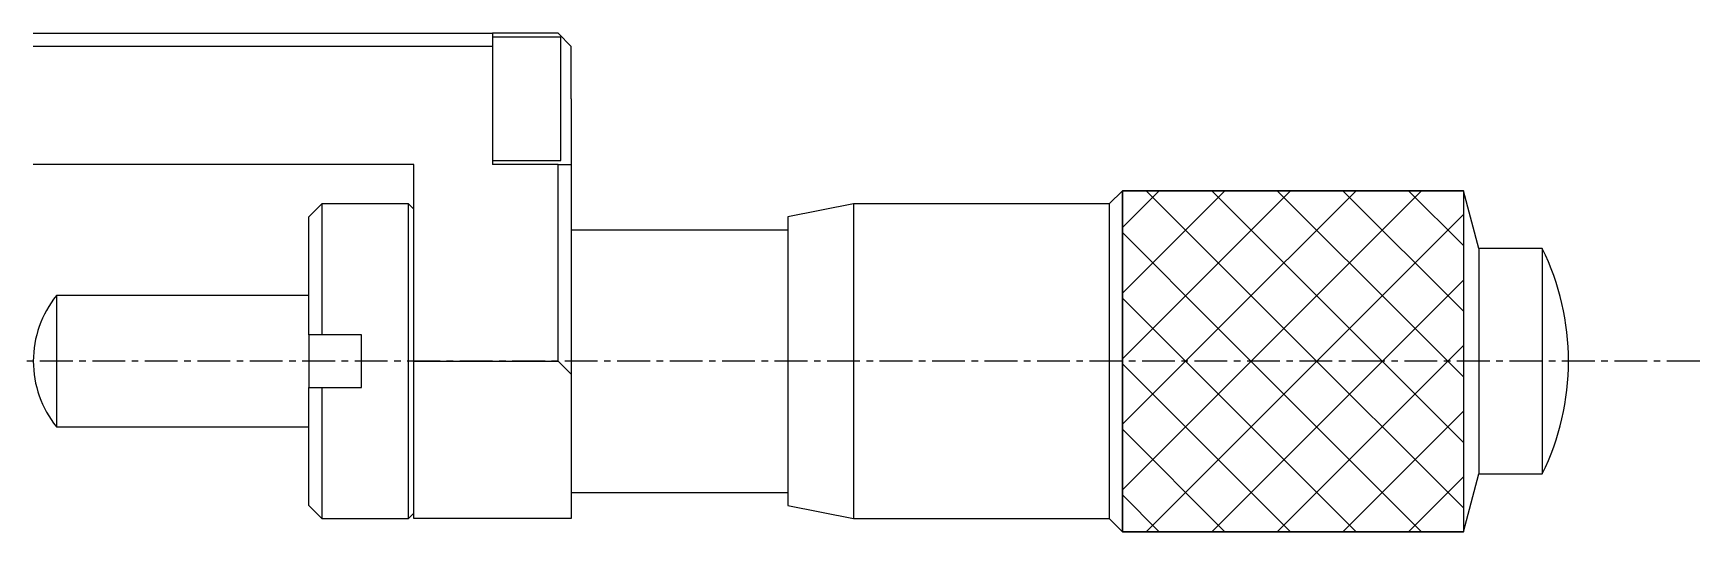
# Model space of a CAD drawing. Extents: x 10 to 366, y 10 to 236.
# Drawn here: x 147.8 to 211.3, y 216.2 to 235.2 of the extents above; entities that cross this region are included whole.
import ezdxf

# ---------------------------------------------------------------- set-up
doc = ezdxf.new("R2010")
doc.units = 0
doc.linetypes.add('CENTER', pattern=[2, 1.25, -0.25, 0.25, -0.25])
doc.layers.get('0').update_dxf_attribs({"linetype": 'CONTINUOUS'})
doc.layers.add('CENTER', color=1, linetype='CENTER')

msp = doc.modelspace()

# ---------------------------------------------------------------- linework, layer by layer
at = {"color": 7, "linetype": 'CONTINUOUS'}
for p, q in [((147.844926, 235.249999), (165.344926, 235.249999)), ((165.344926, 235.249999), (165.344926, 234.749999)), ((167.844926, 235.249999), (165.344926, 235.249999)), ((167.944926, 235.1), (165.344926, 235.1)), ((168.344926, 234.749999), (167.844926, 235.249999)), ((167.944926, 232.75), (167.944926, 235.1)), ((165.344926, 234.749999), (147.844926, 234.749999)), ((165.344926, 234.749999), (165.344926, 230.25)), ((168.344926, 232.75), (168.344926, 234.749999)), ((167.944926, 230.4), (167.944926, 232.75)), ((168.344926, 232.75), (168.344926, 230.25)), ((162.344926, 230.25), (147.844926, 230.25)), ((162.344926, 222.750002), (162.344926, 230.25)), ((165.344926, 230.4), (167.944926, 230.4)), ((167.844926, 230.25), (165.344926, 230.25)), ((167.844926, 222.75), (167.844926, 230.25)), ((167.844926, 230.25), (168.344926, 230.25)), ((168.344926, 230.25), (168.344926, 222.25)), ((189.344932, 229.249999), (188.84493, 228.749996)), ((189.344932, 229.249999), (202.344933, 229.249999)), ((189.344932, 216.25), (189.344932, 229.249999)), ((202.934421, 227.049999), (202.344933, 229.249999)), ((202.344933, 229.249999), (202.344933, 216.250001)), ((158.844926, 228.749999), (158.344926, 228.249999)), ((158.844926, 228.749999), (158.844926, 223.749999)), ((162.144926, 228.749999), (158.844926, 228.749999)), ((162.144926, 216.749999), (162.144926, 228.749999)), ((162.344926, 228.549999), (162.144926, 228.749999)), ((179.094925, 228.749996), (176.594926, 228.249997)), ((188.84493, 228.749996), (179.094925, 228.749996)), ((179.094925, 228.749995), (179.094925, 216.750003)), ((188.84493, 228.749995), (188.84493, 216.750004)), ((158.344926, 223.749999), (158.344926, 228.249999)), ((176.594926, 228.249996), (176.594926, 217.250003)), ((176.594926, 227.75), (168.344926, 227.75)), ((202.934421, 227.049999), (202.934421, 218.449999)), ((205.344932, 227.049999), (202.934421, 227.049999)), ((205.344932, 227.049999), (205.344932, 218.45)), ((148.722435, 225.249995), (148.722435, 220.250003)), ((158.344926, 225.249995), (148.722435, 225.249995)), ((158.344926, 223.750071), (158.344926, 222.749933)), ((158.844926, 223.749999), (158.344926, 223.749999)), ((160.344926, 223.749999), (158.844926, 223.749999)), ((160.344926, 221.749999), (160.344926, 223.749999)), ((158.344926, 222.749933), (158.344926, 221.749928)), ((162.344926, 216.75), (162.344926, 222.750002)), ((162.344926, 222.750002), (167.844926, 222.75)), ((168.344926, 222.25), (167.844926, 222.75)), ((158.344926, 217.249999), (158.344926, 221.749999)), ((158.344926, 221.749999), (158.844926, 221.749999)), ((158.844926, 221.749999), (158.844926, 216.749999)), ((158.844926, 221.749999), (160.344926, 221.749999)), ((168.344926, 222.25), (168.344926, 216.75)), ((148.722435, 220.250003), (158.344926, 220.250003)), ((202.344933, 216.250001), (202.934421, 218.449999)), ((202.934421, 218.449999), (205.344932, 218.449999)), ((158.344926, 217.249999), (158.844926, 216.749999)), ((168.344926, 217.749999), (176.594926, 217.749999)), ((176.594926, 217.250002), (179.094925, 216.750003)), ((158.844926, 216.749999), (162.144926, 216.749999)), ((162.144926, 216.749999), (162.344926, 216.949999)), ((168.344926, 216.75), (162.344926, 216.75)), ((179.094925, 216.750003), (188.84493, 216.750004)), ((188.84493, 216.750004), (189.344932, 216.25)), ((202.344933, 216.250001), (189.344932, 216.25))]:
    msp.add_line(p, q, dxfattribs=at)
at = {"color": 3, "linetype": 'CONTINUOUS'}
for p, q in [((202.344933, 229.249999), (189.344932, 229.249999)), ((189.344932, 227.844932), (190.749999, 229.249999)), ((189.344932, 225.344932), (193.249999, 229.249999)), ((189.344932, 229.249998), (189.344932, 216.250001)), ((190.250001, 229.249999), (195.5, 224)), ((190.5, 224), (195.749999, 229.249999)), ((192.750001, 229.249999), (198, 224)), ((193, 224), (198.249999, 229.249999)), ((195.250001, 229.249999), (200.5, 224)), ((195.5, 224), (200.749999, 229.249999)), ((197.750001, 229.249999), (202.344933, 224.655067)), ((200.250001, 229.249999), (202.344933, 227.155067)), ((202.344933, 229.249998), (202.344933, 216.250001)), ((198, 224), (202.344933, 228.344933)), ((189.344932, 227.655068), (193, 224)), ((200.5, 224), (202.344933, 225.844933)), ((189.344932, 225.155068), (190.5, 224)), ((189.344932, 222.844932), (190.5, 224)), ((189.344932, 220.344932), (193, 224)), ((189.344932, 217.844932), (195.5, 224)), ((190.25, 216.25), (198, 224)), ((190.5, 224), (198.249999, 216.250001)), ((192.75, 216.25), (200.5, 224)), ((193, 224), (200.749999, 216.250001)), ((195.5, 224), (202.344933, 217.155067)), ((198, 224), (202.344933, 219.655067)), ((200.5, 224), (202.344933, 222.155067)), ((195.25, 216.25), (202.344933, 223.344933)), ((189.344932, 222.655068), (195.75, 216.25)), ((197.750001, 216.250001), (202.344933, 220.844933)), ((189.344932, 220.155068), (193.25, 216.25)), ((200.250001, 216.250001), (202.344933, 218.344933)), ((189.344932, 217.655068), (190.75, 216.25)), ((189.344932, 216.25), (202.344933, 216.250001))]:
    msp.add_line(p, q, dxfattribs=at)
at = {"color": 7, "linetype": 'CONTINUOUS'}
for centre, radius, start, end in [((196.599932, 222.75), 9.745001, 333.816209, 26.183791), ((151.844931, 222.75), 3.999997, 141.317811, 180), ((151.844931, 222.75), 3.999997, 180, 218.682189)]:
    msp.add_arc(centre, radius, start, end, dxfattribs=at)
at = {"layer": 'CENTER', "color": 1, "linetype": 'CENTER'}
msp.add_line((211.344933, 222.75), (142.844934, 222.75), dxfattribs=at)

doc.saveas('drawing.dxf')
